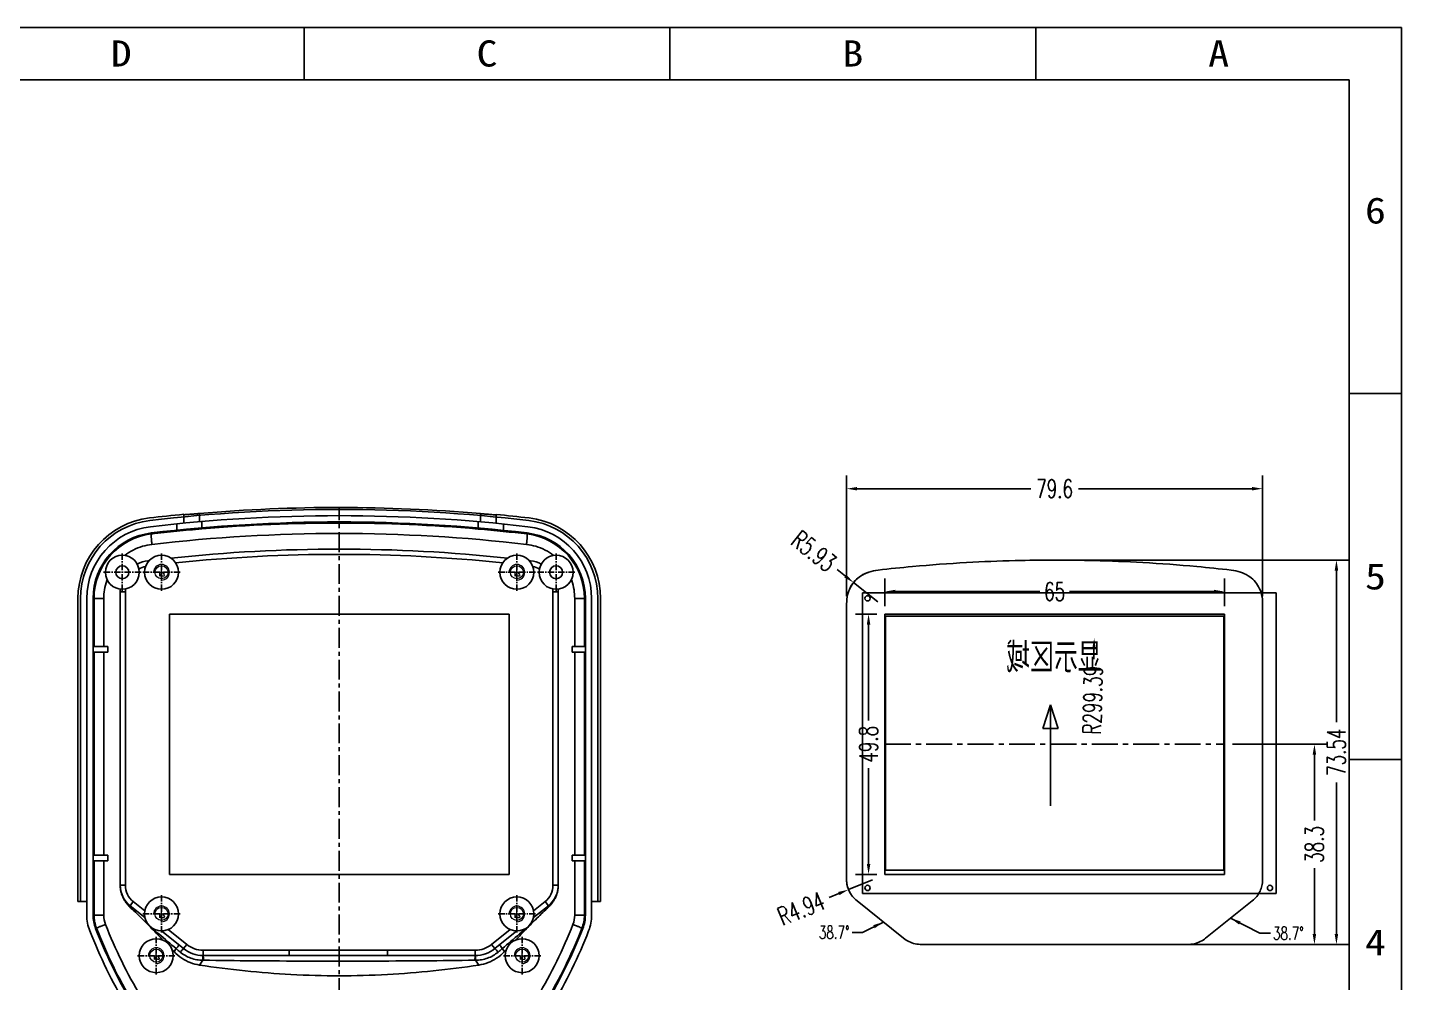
# Model space of a CAD drawing. Header units: millimetres. Extents: x 7503 to 9058, y 3855 to 4325.
# Drawn here: x 7834.4 to 8097.3, y 4092.8 to 4275.4 of the extents above; entities that cross this region are included whole.
import ezdxf
from ezdxf.enums import TextEntityAlignment as Align

# ---------------------------------------------------------------- set-up
doc = ezdxf.new("R2010")
doc.units = ezdxf.units.MM
doc.linetypes.add('CENTER', pattern=[0.6, 0.375, -0.075, 0.075, -0.075])
doc.layers.add('02___PRT_ALL_AXES', color=7, linetype='Continuous')
doc.layers.add('dim', color=82, linetype='Continuous', lineweight=9)
doc.layers.add('screw', color=33, linetype='Continuous', lineweight=13)
doc.styles.add('romans', font='romans.shx', dxfattribs={"width": 0.67, "bigfont": 'fangsong.shx'})
doc.styles.add('TEXTSTYLE_0', font='txt', dxfattribs={"width": 0.8})
doc.styles.add('TXT', font='txt.shx', dxfattribs={"bigfont": 'gbcbig.shx'})
doc.styles.add('xs', font='', dxfattribs={"width": 0.67})
doc.styles.get('xs').set_extended_font_data('NSimSun')
doc.dimstyles.new('MSTD', dxfattribs={"dimtxt": 3.5, "dimasz": 2, "dimexe": 2.5, "dimexo": 1.5, "dimgap": 1, "dimtad": 0, "dimdsep": 46, "dimtxsty": 'romans', "dimcen": 0, "dimclrd": 5, "dimclre": 5, "dimclrt": 3, "dimadec": 1, "dimazin": 0, "dimtfac": 0.5, "dimtmove": 0, "dimatfit": 3, "dimfxl": 0, "dimarcsym": 0})

# ---------------------------------------------------------------- blocks, each defined once
blk = doc.blocks.new('*D31')
at = {"color": 5, "lineweight": -2}
for p, q in [((10819.48, -678.15), (10815.37, -678.15)), ((10817.87, -680.15), (10817.87, -698.48)), ((10817.87, -725.95), (10817.87, -707.62)), ((10819.48, -727.95), (10815.37, -727.95))]:
    blk.add_line(p, q, dxfattribs=at)
at = {"color": 5}
for points in [[(10817.54, -680.15), (10818.21, -680.15), (10817.87, -678.15)], [(10817.54, -725.95), (10818.21, -725.95), (10817.87, -727.95)]]:
    blk.add_solid(points, dxfattribs=at)
at = {"layer": 'Defpoints', "color": 0}
for p in [(10820.98, -678.15), (10817.87, -727.95), (10820.98, -727.95)]:
    blk.add_point(p, dxfattribs=at)
at = {"color": 3, "insert": (10817.87, -703.05), "char_height": 3.5, "attachment_point": 5, "rotation": 90, "style": 'romans'}
blk.add_mtext('49.8', dxfattribs=at)
blk = doc.blocks.new('*D30')
at = {"color": 5, "lineweight": -2}
for p, q in [((10820.98, -676.65), (10820.98, -671.34)), ((10885.98, -676.65), (10885.98, -671.34)), ((10822.98, -673.84), (10850.64, -673.84)), ((10883.98, -673.84), (10856.33, -673.84))]:
    blk.add_line(p, q, dxfattribs=at)
at = {"color": 5}
for points in [[(10822.98, -673.5), (10822.98, -674.17), (10820.98, -673.84)], [(10883.98, -673.5), (10883.98, -674.17), (10885.98, -673.84)]]:
    blk.add_solid(points, dxfattribs=at)
at = {"layer": 'Defpoints', "color": 0}
for p in [(10885.98, -673.84), (10820.98, -678.15), (10885.98, -678.15)]:
    blk.add_point(p, dxfattribs=at)
at = {"color": 3, "insert": (10853.48, -673.84), "char_height": 3.5, "attachment_point": 5, "style": 'romans'}
blk.add_mtext('65', dxfattribs=at)
blk = doc.blocks.new('SUN_6HWZ35TKK40GSGJE8VEUYAXIAKM')
at = {"color": 7, "linetype": 'Continuous'}
for p, q in [((-594, 420), (0, 420)), ((-210, 410), (-210, 420)), ((-140, 410), (-140, 420)), ((-70, 410), (-70, 420)), ((0, 0), (0, 420)), ((-584, 410), (-10, 410)), ((-10, 10), (-10, 410)), ((-10, 350), (0, 350)), ((-10, 280), (0, 280))]:
    blk.add_line(p, q, dxfattribs=at)
at = {"color": 2, "linetype": 'Continuous', "style": 'TEXTSTYLE_0', "width": 1.2}
for s, p, p2 in [('D', (-246.99, 412.53), (-242.99, 412.53)), ('C', (-176.99, 412.53), (-172.99, 412.53)), ('B', (-106.99, 412.53), (-102.99, 412.53)), ('A', (-36.99, 412.53), (-32.99, 412.53)), ('6', (-6.99, 382.5), (-2.99, 382.5)), ('5', (-6.99, 312.5), (-2.99, 312.5)), ('4', (-6.99, 242.5), (-2.99, 242.5))]:
    blk.add_text(s, height=5, dxfattribs=at).set_placement(p, p2, align=Align.FIT)
blk = doc.blocks.new('*D19')
at = {"color": 5, "lineweight": -2}
for p, q in [((10818.61, -729.01), (10814.03, -730.86)), ((10810.32, -732.35), (10812.18, -731.6))]:
    blk.add_line(p, q, dxfattribs=at)
at = {"color": 5}
blk.add_solid([(10812.05, -731.3), (10812.3, -731.91), (10814.03, -730.86)], dxfattribs=at)
at = {"layer": 'Defpoints', "color": 0}
for p in [(10814.03, -730.86), (10818.61, -729.01)]:
    blk.add_point(p, dxfattribs=at)
at = {"color": 3, "insert": (10804.99, -734.5), "char_height": 3.5, "attachment_point": 5, "rotation": 21.9725, "style": 'romans'}
blk.add_mtext('R4.94', dxfattribs=at)
blk = doc.blocks.new('*D20')
at = {"color": 5, "lineweight": -2}
for p, q in [((10811.86, -669.63), (10813.43, -670.87)), ((10819.64, -675.79), (10814.99, -672.11))]:
    blk.add_line(p, q, dxfattribs=at)
at = {"color": 5}
blk.add_solid([(10813.63, -670.61), (10813.22, -671.13), (10814.99, -672.11)], dxfattribs=at)
at = {"layer": 'Defpoints', "color": 0}
for p in [(10814.99, -672.11), (10819.64, -675.79)]:
    blk.add_point(p, dxfattribs=at)
at = {"color": 3, "insert": (10807.4, -666.1), "char_height": 3.5, "attachment_point": 5, "rotation": 321.6415, "style": 'romans'}
blk.add_mtext('R5.93', dxfattribs=at)
blk = doc.blocks.new('*D21')
at = {"color": 5, "lineweight": -2}
blk.add_line((10860.95, -686.75), (10861, -684.75), dxfattribs=at)
at = {"color": 5}
blk.add_solid([(10860.67, -684.75), (10861.33, -684.76), (10861.05, -682.76)], dxfattribs=at)
at = {"layer": 'Defpoints', "color": 0}
for p in [(10861.05, -682.76), (10853.47, -982.05)]:
    blk.add_point(p, dxfattribs=at)
at = {"color": 3, "insert": (10860.75, -694.62), "char_height": 3.5, "attachment_point": 5, "rotation": 88.5493, "style": 'romans'}
blk.add_mtext('R299.39', dxfattribs=at)
blk = doc.blocks.new('*D22')
at = {"color": 5, "lineweight": -2}
for p, q in [((10854.98, -667.81), (10909.9, -667.81)), ((10907.4, -669.81), (10907.4, -698.84)), ((10907.4, -739.35), (10907.4, -710.33)), ((10854.98, -741.35), (10909.9, -741.35))]:
    blk.add_line(p, q, dxfattribs=at)
at = {"color": 5}
for points in [[(10907.06, -669.81), (10907.73, -669.81), (10907.4, -667.81)], [(10907.06, -739.35), (10907.73, -739.35), (10907.4, -741.35)]]:
    blk.add_solid(points, dxfattribs=at)
at = {"layer": 'Defpoints', "color": 0}
for p in [(10853.48, -667.81), (10853.48, -741.35), (10907.4, -741.35)]:
    blk.add_point(p, dxfattribs=at)
at = {"color": 3, "insert": (10907.4, -704.58), "char_height": 3.5, "attachment_point": 5, "rotation": 90, "style": 'romans'}
blk.add_mtext('73.54', dxfattribs=at)
blk = doc.blocks.new('*D23')
at = {"color": 5, "lineweight": -2}
for p, q in [((10813.67, -674.69), (10813.67, -651.66)), ((10893.27, -674.69), (10893.27, -651.66)), ((10815.67, -654.16), (10848.9, -654.16)), ((10891.27, -654.16), (10858.05, -654.16))]:
    blk.add_line(p, q, dxfattribs=at)
at = {"color": 5}
for points in [[(10815.67, -653.83), (10815.67, -654.49), (10813.67, -654.16)], [(10891.27, -653.83), (10891.27, -654.49), (10893.27, -654.16)]]:
    blk.add_solid(points, dxfattribs=at)
at = {"layer": 'Defpoints', "color": 0}
for p in [(10893.27, -654.16), (10813.67, -676.19), (10893.27, -676.19)]:
    blk.add_point(p, dxfattribs=at)
at = {"color": 3, "insert": (10853.47, -654.16), "char_height": 3.5, "attachment_point": 5, "style": 'romans'}
blk.add_mtext('79.6', dxfattribs=at)
blk = doc.blocks.new('screw_m3_l')
at = {"layer": 'screw', "color": 1, "linetype": 'CENTER', "ltscale": 1.524}
for p, q in [((-1.65, 0), (1.65, 0)), ((0, -1.65), (0, 1.65))]:
    blk.add_line(p, q, dxfattribs=at)
at = {"layer": 'screw', "color": 33}
blk.add_circle((0, 0), 1.25, dxfattribs=at)
at = {"layer": 'screw', "color": 92}
blk.add_arc((0, 0), 1.5, 270, 180, dxfattribs=at)
at = {"layer": 'screw', "color": 6, "style": 'TXT'}
blk.add_text('M3', height=0.6, dxfattribs=at).set_placement((-0.51, -0.75))
blk = doc.blocks.new('*D24')
at = {"color": 5, "lineweight": -2}
for p, q in [((10887.48, -703.05), (10905.69, -703.05)), ((10903.19, -705.05), (10903.19, -717.63)), ((10903.19, -739.35), (10903.19, -726.77)), ((10872.78, -741.35), (10905.69, -741.35))]:
    blk.add_line(p, q, dxfattribs=at)
at = {"color": 5}
for points in [[(10902.85, -705.05), (10903.52, -705.05), (10903.19, -703.05)], [(10902.85, -739.35), (10903.52, -739.35), (10903.19, -741.35)]]:
    blk.add_solid(points, dxfattribs=at)
at = {"layer": 'Defpoints', "color": 0}
for p in [(10885.98, -703.05), (10871.28, -741.35), (10903.19, -741.35)]:
    blk.add_point(p, dxfattribs=at)
at = {"color": 3, "insert": (10903.19, -722.2), "char_height": 3.5, "attachment_point": 5, "rotation": 90, "style": 'romans'}
blk.add_mtext('38.3', dxfattribs=at)
blk = doc.blocks.new('1')
at = {"color": 6, "insert": (737.07, 414.93), "char_height": 5, "attachment_point": 1, "rotation": 90, "style": 'xs'}
blk.add_mtext_dynamic_manual_height_columns('显示区域', width=28.1317, gutter_width=12.5, heights=[0], dxfattribs=at)
blk = doc.blocks.new('pppp')
at = {"color": 6}
for p, q in [((894.61, 460.73), (837.61, 460.73)), ((837.61, 460.73), (895.15, 460.73)), ((837.61, 381.53), (837.61, 460.73)), ((895.15, 460.73), (895.15, 381.53)), ((842.08, 456.33), (890.68, 456.33)), ((842.08, 456.33), (842.08, 391.53)), ((890.68, 456.33), (890.68, 391.53)), ((873.69, 424.71), (869.15, 426.19)), ((869.15, 426.19), (869.15, 423.24)), ((873.69, 424.71), (854.37, 424.71)), ((873.69, 424.71), (869.15, 423.24)), ((842.08, 391.53), (890.68, 391.53)), ((837.61, 381.53), (895.15, 381.53))]:
    blk.add_line(p, q, dxfattribs=at)
for centre in [(838.68, 459.73), (894.08, 459.73), (838.68, 382.73)]:
    blk.add_circle(centre, 0.5, dxfattribs=at)
at = {"color": 6, "xscale": -1}
blk.add_blockref('1', (1622.53, 0), dxfattribs=at)

msp = doc.modelspace()

# ---------------------------------------------------------------- linework, layer by layer
at = {"color": 1, "linetype": 'CENTER', "ltscale": 10.158723}
msp.add_line((7894.041, 3980.038), (7894.041, 4183.63), dxfattribs=at)
at = {"color": 7, "linetype": 'Continuous'}
for p, q in [((7862.951, 4180.49), (7862.951, 4179.284)), ((7864.301, 4182.326), (7864.301, 4180.624)), ((7867.269, 4182.47), (7867.301, 4182.473)), ((7867.301, 4180.9), (7867.301, 4182.473)), ((7867.751, 4180.939), (7867.751, 4179.735)), ((7920.651, 4179.707), (7920.651, 4180.911)), ((7921.101, 4180.872), (7921.101, 4182.445)), ((7921.101, 4182.445), (7921.133, 4182.442)), ((7924.101, 4180.593), (7924.101, 4182.295)), ((7925.451, 4179.251), (7925.451, 4180.457)), ((7858.063, 4178.746), (7858.086, 4178.554)), ((7930.019, 4178.746), (7929.996, 4178.554)), ((7857.684, 4173.464), (7857.412, 4173.431)), ((7930.67, 4173.431), (7930.398, 4173.464)), ((7852.141, 4167.475), (7852.141, 4111.353)), ((7853.141, 4167.475), (7852.141, 4167.475)), ((7853.141, 4167.475), (7853.141, 4111.353)), ((7934.941, 4111.353), (7934.941, 4167.475)), ((7934.941, 4167.475), (7935.941, 4167.475)), ((7935.941, 4111.353), (7935.941, 4167.475)), ((7844.047, 4108.248), (7844.047, 4166.233)), ((7844.541, 4108.227), (7844.541, 4166.233)), ((7845.741, 4166.233), (7845.741, 4105.664)), ((7846.941, 4105.664), (7846.941, 4166.233)), ((7846.941, 4166.233), (7848.981, 4166.233)), ((7847.125, 4166.233), (7847.125, 4157.026)), ((7848.981, 4166.233), (7848.981, 4157.026)), ((7939.1, 4157.026), (7939.1, 4166.233)), ((7941.141, 4166.233), (7939.1, 4166.233)), ((7940.956, 4157.026), (7940.956, 4166.233)), ((7941.141, 4166.233), (7941.141, 4105.664)), ((7942.341, 4105.664), (7942.341, 4166.233)), ((7943.541, 4166.233), (7943.541, 4108.227)), ((7944.035, 4166.233), (7944.035, 4108.248)), ((7991.13, 4165.191), (7991.13, 4112.387)), ((8070.73, 4112.374), (8070.73, 4165.225)), ((7861.541, 4113.426), (7861.541, 4163.226)), ((7861.541, 4163.226), (7926.541, 4163.226)), ((7926.541, 4163.226), (7926.541, 4113.426)), ((7998.441, 4163.226), (8063.441, 4163.226)), ((7998.441, 4113.426), (7998.441, 4163.226)), ((8063.441, 4163.226), (8063.441, 4113.426)), ((7849.76, 4157.026), (7846.943, 4157.026)), ((7849.76, 4155.926), (7849.76, 4157.026)), ((7938.641, 4157.026), (7938.641, 4155.926)), ((7941.139, 4157.026), (7938.641, 4157.026)), ((7846.943, 4155.926), (7849.76, 4155.926)), ((7847.125, 4155.926), (7847.125, 4117.101)), ((7848.981, 4155.926), (7848.981, 4117.101)), ((7938.641, 4155.926), (7941.139, 4155.926)), ((7939.1, 4117.101), (7939.1, 4155.926)), ((7940.956, 4117.101), (7940.956, 4155.926)), ((7849.76, 4117.101), (7846.943, 4117.101)), ((7846.943, 4116.001), (7849.76, 4116.001)), ((7847.125, 4116.001), (7847.125, 4105.664)), ((7848.981, 4116.001), (7848.981, 4105.664)), ((7849.76, 4116.001), (7849.76, 4117.101)), ((7941.139, 4117.101), (7938.641, 4117.101)), ((7938.641, 4117.101), (7938.641, 4116.001)), ((7938.641, 4116.001), (7941.139, 4116.001)), ((7939.1, 4105.664), (7939.1, 4116.001)), ((7940.956, 4105.664), (7940.956, 4116.001)), ((7926.541, 4113.426), (7861.541, 4113.426)), ((8063.441, 4113.426), (7998.441, 4113.426)), ((7853.141, 4111.353), (7852.141, 4111.353)), ((7852.141, 4111.345), (7852.141, 4111.283)), ((7852.141, 4111.283), (7852.141, 4111.294)), ((7934.941, 4111.353), (7935.941, 4111.353)), ((7844.541, 4108.248), (7844.047, 4108.248)), ((7845.741, 4108.227), (7844.541, 4108.227)), ((7854.64, 4108.232), (7854.015, 4107.451)), ((7933.442, 4108.232), (7934.067, 4107.451)), ((7943.541, 4108.227), (7942.341, 4108.227)), ((7944.035, 4108.248), (7943.541, 4108.248)), ((7993.138, 4108.352), (8002.033, 4101.226)), ((8059.82, 4101.22), (8068.729, 4108.358)), ((7846.941, 4105.664), (7848.981, 4105.664)), ((7856.487, 4104.779), (7856.358, 4104.906)), ((7941.141, 4105.664), (7939.1, 4105.664)), ((7847.429, 4103.078), (7847.601, 4103.145)), ((7930.845, 4104.021), (7930.377, 4103.617)), ((7940.653, 4103.078), (7940.481, 4103.145)), ((7862.077, 4099.049), (7862.439, 4098.67)), ((7862.439, 4098.67), (7862.856, 4099.231)), ((7864.885, 4100.024), (7864.259, 4099.244)), ((7868.011, 4098.926), (7868.011, 4097.926)), ((7868.011, 4098.926), (7884.487, 4098.926)), ((7884.487, 4098.926), (7884.487, 4097.926)), ((7884.487, 4098.926), (7903.312, 4098.926)), ((7903.312, 4098.926), (7903.312, 4097.926)), ((7903.312, 4098.926), (7920.071, 4098.926)), ((7920.071, 4098.926), (7920.071, 4097.926)), ((7923.197, 4100.024), (7923.823, 4099.244)), ((7925.656, 4098.676), (7925.233, 4099.245)), ((7926, 4099.034), (7925.656, 4098.676)), ((8005.529, 4100.026), (8056.338, 4100.026)), ((7867.298, 4096.099), (7867.964, 4097.04)), ((7868.011, 4097.926), (7884.487, 4097.926)), ((7884.487, 4097.926), (7903.312, 4097.926)), ((7903.312, 4097.926), (7920.071, 4097.926)), ((7920.776, 4096.094), (7920.104, 4097.044))]:
    msp.add_line(p, q, dxfattribs=at)
at = {"color": 1, "linetype": 'CENTER', "ltscale": 13.208}
msp.add_line((7998.441, 4138.326), (8063.441, 4138.326), dxfattribs=at)
for centre in [(7852.541, 4171.226), (7935.541, 4171.226)]:
    msp.add_circle(centre, 1.25)
at = {"color": 7, "linetype": 'Continuous'}
for centre, radius, start, end in [((7894.041, 3874.164), 309.1, 83.26329, 96.73671), ((7894.041, 3874.164), 309.466, 84.98367, 94.95699), ((7859.541, 4166.233), 15.494, 96.73671, 180), ((7859.541, 4166.233), 15, 96.73671, 180), ((7894.041, 3874.164), 309.594, 95.51247, 96.73671), ((7894.041, 3874.164), 307.9, 83.26329, 96.73671), ((7894.041, 3874.164), 306.7, 83.26329, 96.73671), ((7894.04, 3871.828), 308.826, 85.0601, 94.87995), ((7894.041, 3874.164), 309.594, 83.26329, 84.42815), ((7928.541, 4166.233), 15, 0, 83.26329), ((7928.541, 4166.233), 15.494, 0, 83.26329), ((7859.541, 4166.233), 13.8, 96.73671, 180), ((7859.541, 4166.233), 12.6, 96.73671, 180), ((7859.531, 4166.233), 12.406, 96.69037, 179.99706), ((7894.033, 3871.884), 308.769, 95.77447, 96.68557), ((7894.039, 3869.867), 308.787, 83.33556, 96.66399), ((7894.045, 3871.761), 308.894, 94.87992, 95.77449), ((7894.035, 3871.765), 308.889, 84.16549, 85.06015), ((7894.048, 3871.891), 308.763, 83.31397, 84.16551), ((7928.551, 4166.233), 12.406, 0.00294, 83.30924), ((7928.541, 4166.233), 12.6, 0, 83.26329), ((7928.541, 4166.233), 13.8, 0, 83.26329), ((7894.041, 3874.164), 301.5, 83.86737, 96.13263), ((7858.141, 4167.475), 6, 96.97804, 117.36918), ((7929.941, 4167.475), 6, 62.63082, 83.02196), ((8030.941, 3874.112), 299.453, 93.22487, 95.20774), ((8030.924, 3874.39), 299.174, 91.4463, 93.22475), ((8030.93, 3874.178), 299.386, 88.54932, 91.44636), ((8030.936, 3874.39), 299.174, 86.77093, 88.54938), ((8030.919, 3874.111), 299.453, 84.78792, 86.77081), ((8030.95, 3874.002), 299.563, 95.20762, 96.476), ((8030.91, 3874.002), 299.563, 83.51967, 84.78805), ((7858.141, 4167.475), 6, 174.99768, 180), ((7929.941, 4167.475), 6, 0, 5.00232), ((7857.141, 4111.353), 5, 180, 231.3), ((7857.141, 4111.353), 4, 180, 231.3), ((7930.941, 4111.353), 4, 308.7, 0), ((7930.941, 4111.353), 5, 308.69976, 0.00012), ((7860.589, 4113.727), 9.292, 223.14201, 226.87575), ((7768.531, 4015.664), 125.211, 45.45774, 46.804), ((8017.132, 4018.324), 121.612, 133.22734, 134.69386), ((7927.428, 4113.772), 9.373, 313.16777, 316.89843), ((7854.041, 4105.664), 8.3, 180, 201.36295), ((7854.041, 4105.664), 7.1, 180, 201.36295), ((7854.036, 4105.664), 6.91, 180.00014, 201.37951), ((7853.878, 4105.664), 4.897, 180.00244, 201.45145), ((7784.801, 4032.15), 102.048, 44.66921, 45.37464), ((8003.37, 4032.227), 102.049, 134.69155, 135.2904), ((7934.204, 4105.664), 4.896, 338.54805, 359.99822), ((7934.047, 4105.664), 6.91, 338.62059, 359.99984), ((7934.041, 4105.664), 7.1, 338.63705, 0), ((7934.041, 4105.664), 8.3, 338.63705, 0), ((7937.857, 4138.449), 98.3, 201.36295, 210.66664), ((7937.857, 4138.449), 97.1, 201.36295, 210.66664), ((7937.799, 4138.468), 96.868, 201.38641, 210.69435), ((7937.502, 4138.521), 94.744, 201.45024, 210.77621), ((7602.948, 3852.672), 357.553, 44.13395, 44.63656), ((7512.815, 3765.183), 483.165, 44.00964, 44.13727), ((8274.541, 3765.735), 482.253, 135.84956, 135.97562), ((8166.994, 3870.314), 332.243, 135.29775, 135.87129), ((7850.585, 4138.517), 94.737, 329.22365, 338.55031), ((7850.285, 4138.467), 96.866, 329.30578, 338.61385), ((7850.225, 4138.449), 97.1, 329.33336, 338.63705), ((7850.225, 4138.449), 98.3, 329.33336, 338.63705), ((7700.594, 3906.599), 251.866, 49.65794, 49.89104), ((7868.011, 4103.926), 6, 231.3, 270), ((7868.011, 4103.926), 5, 231.3, 270), ((7920.071, 4103.926), 5, 270, 308.7), ((7920.071, 4103.926), 6, 270, 308.7), ((8087.233, 3906.994), 251.405, 130.11912, 130.35562), ((7868.223, 4104.649), 7.614, 268.04999, 268.87001), ((7919.857, 4104.651), 7.611, 271.14492, 271.86035)]:
    msp.add_arc(centre, radius, start, end, dxfattribs=at)
for centre, radius, start, end in [((7997.102, 4165.585), 5.93, 108.41399, 155.79516), ((7996.067, 4112.368), 4.936, 184.2658, 214.38947)]:
    msp.add_arc(centre, radius, start, end)
for points, start_tangent, end_tangent in [([(7864.301, 4182.245), (7864.401, 4182.243)], (0, -1), (0.9656307, 0.2599181)), ([(7864.401, 4182.243), (7864.704, 4182.26), (7865.179, 4182.295), (7865.796, 4182.345), (7866.528, 4182.406), (7867.269, 4182.47)], (0.9656307, 0.2599181), (0.9962792, 0.0861841)), ([(7921.133, 4182.442), (7921.874, 4182.378), (7922.605, 4182.316), (7923.223, 4182.265), (7923.698, 4182.23), (7924, 4182.212), (7924.101, 4182.214)], (0.9961896, -0.0872135), (0, 1)), ([(7858.086, 4178.554), (7858.062, 4178.39)], (-0.9263231, -0.37673), (0.1550199, -0.9879113)), ([(7858.062, 4178.39), (7858.076, 4177.957), (7858.127, 4177.318), (7858.206, 4176.568)], (0.1550199, -0.9879113), (0.1160389, -0.9932447)), ([(7930.02, 4178.39), (7930.005, 4177.957), (7929.955, 4177.318), (7929.875, 4176.568)], (-0.1569772, -0.9876022), (-0.1160542, -0.9932429)), ([(7929.996, 4178.554), (7930.02, 4178.39)], (0.9254512, -0.3788668), (-0.1569772, -0.9876022)), ([(7997.163, 4171.654), (7995.376, 4171.263), (7993.905, 4170.568), (7992.76, 4169.627), (7991.895, 4168.427), (7991.328, 4166.933), (7991.13, 4165.191)], (-0.9936193, -0.1127861), (0.0000004, -1)), ([(8070.73, 4165.225), (8070.532, 4166.961), (8069.965, 4168.451), (8069.1, 4169.644), (8067.958, 4170.577), (8066.494, 4171.265), (8064.719, 4171.651)], (0.0000005, 1), (-0.9936107, 0.1128614)), ([(7991.13, 4112.387), (7991.256, 4111.262), (7991.633, 4110.2), (7992.257, 4109.226), (7993.138, 4108.352)], (0, -1), (0.7804171, -0.6252593)), ([(8068.729, 4108.358), (8069.609, 4109.23), (8070.23, 4110.199), (8070.604, 4111.255), (8070.73, 4112.374)], (0.7804214, 0.6252539), (0, 1)), ([(7853.809, 4107.373), (7853.412, 4107.832), (7853.055, 4108.324), (7852.75, 4108.846), (7852.5, 4109.398), (7852.31, 4109.986), (7852.186, 4110.617), (7852.141, 4111.283)], (-0.6829938, 0.7304242), (-0.0022597, 0.9999974)), ([(7935.941, 4111.293), (7935.899, 4110.637), (7935.778, 4110.007), (7935.587, 4109.409), (7935.334, 4108.846), (7935.025, 4108.318), (7934.668, 4107.826), (7934.271, 4107.367)], (0, -1), (-0.6824527, -0.7309298)), ([(7854.015, 4107.451), (7853.992, 4107.449), (7854.02, 4107.364), (7854.104, 4107.191), (7854.237, 4106.945)], (-0.780273, 0.625439), (0.4861717, -0.8738633)), ([(7934.067, 4107.451), (7934.091, 4107.448), (7934.06, 4107.358), (7933.974, 4107.183), (7933.84, 4106.935)], (0.780333, 0.6253642), (-0.4856438, -0.8741568)), ([(7847.601, 4103.145), (7847.732, 4103.216)], (0.167446, 0.9858812), (0.973945, 0.2267843)), ([(7847.732, 4103.216), (7848.1, 4103.378), (7848.655, 4103.607), (7849.32, 4103.873)], (0.973945, 0.2267842), (0.9305049, 0.3662794)), ([(7940.35, 4103.217), (7939.981, 4103.378), (7939.426, 4103.608), (7938.761, 4103.873)], (-0.9740692, 0.2262502), (-0.9305152, 0.3662534)), ([(7940.481, 4103.145), (7940.35, 4103.217)], (-0.170591, 0.9853419), (-0.9740692, 0.2262502)), ([(7863.36, 4099.964), (7863.314, 4099.866), (7863.14, 4099.612), (7862.856, 4099.231)], (0.7804236, -0.6252511), (-0.6046201, -0.796514)), ([(7864.259, 4099.244), (7864.172, 4099.174), (7863.957, 4098.94), (7863.639, 4098.569)], (-0.7804278, 0.6252459), (-0.6439247, -0.7650889)), ([(7923.823, 4099.244), (7923.91, 4099.174), (7924.124, 4098.943), (7924.441, 4098.574)], (0.7802343, 0.6254874), (0.6443669, -0.7647165)), ([(7924.733, 4099.973), (7924.779, 4099.875), (7924.952, 4099.624), (7925.233, 4099.245)], (-0.7804338, -0.6252384), (0.6042464, -0.7967976)), ([(8002.033, 4101.226), (8003.056, 4100.577), (8004.249, 4100.162), (8005.529, 4100.026)], (0.7804305, -0.6252426), (1, -0.0000007)), ([(8056.338, 4100.026), (8057.613, 4100.162), (8058.801, 4100.574), (8059.82, 4101.22)], (1, 0.0000004), (0.7804305, 0.6252425)), ([(7867.298, 4096.099), (7865.544, 4096.562), (7863.937, 4097.403), (7862.439, 4098.67)], (-0.9890074, 0.1478658), (-0.6916667, 0.7222169)), ([(7867.964, 4097.04), (7866.785, 4097.121), (7865.657, 4097.408), (7864.601, 4097.893), (7863.639, 4098.569)], (-0.9997893, -0.0205266), (-0.7622915, 0.6472339)), ([(7867.929, 4097.927), (7867.946, 4097.821)], (0.9999098, -0.0134343), (-0.1405701, -0.9900707)), ([(7867.946, 4097.821), (7867.958, 4097.514), (7867.964, 4097.04)], (-0.1405701, -0.9900707), (0.0053852, -0.9999855)), ([(7868.011, 4097.926), (7868.035, 4097.82)], (1, 0.000001), (-0.0832869, -0.9965256)), ([(7868.035, 4097.82), (7868.056, 4097.513), (7868.073, 4097.037)], (-0.0832869, -0.9965256), (0.0248537, -0.9996911)), ([(7920.009, 4097.041), (7910.256, 4096.909), (7899.453, 4096.854), (7887.853, 4096.855), (7877.42, 4096.911), (7868.073, 4097.037)], (-0.9998006, -0.019971), (-0.9998057, 0.0197101)), ([(7920.047, 4097.821), (7920.025, 4097.515), (7920.009, 4097.041)], (0.0805972, -0.9967468), (-0.0252825, -0.9996803)), ([(7920.071, 4097.926), (7920.047, 4097.821)], (-1, 0.0000622), (0.0805972, -0.9967468)), ([(7920.125, 4097.821), (7920.111, 4097.516), (7920.104, 4097.044)], (0.1308534, -0.9914017), (-0.0082621, -0.9999659)), ([(7924.441, 4098.574), (7923.478, 4097.897), (7922.418, 4097.41), (7921.285, 4097.123), (7920.104, 4097.044)], (-0.7621252, -0.6474297), (-0.9997548, 0.0221444)), ([(7920.143, 4097.927), (7920.125, 4097.821)], (-0.9999287, -0.0119446), (0.1308534, -0.9914017)), ([(7925.656, 4098.676), (7924.151, 4097.402), (7922.536, 4096.558), (7920.776, 4096.094)], (-0.6918312, -0.7220593), (-0.989045, -0.1476145)), ([(7867.298, 4096.099), (7884.807, 4094.29), (7903.255, 4094.287), (7920.776, 4096.094)], (0.9890074, -0.1478658), (0.989045, 0.1476145))]:
    msp.add_spline(points, degree=3, dxfattribs=dict(at, start_tangent=start_tangent, end_tangent=end_tangent))
for points, knots in [([(7858.206, 4176.568), (7857.598, 4176.497), (7856.366, 4176.242), (7854.601, 4175.53), (7853.514, 4174.837), (7853.006, 4174.443)], [0, 0, 0, 0, 1.8354336, 3.7516833, 5.6789169, 5.6789169, 5.6789169, 5.6789169]), ([(7935.075, 4174.443), (7934.567, 4174.837), (7933.48, 4175.53), (7931.716, 4176.242), (7930.483, 4176.497), (7929.875, 4176.568)], [9.4537027, 9.4537027, 9.4537027, 9.4537027, 11.3795066, 13.2965413, 15.1323317, 15.1323317, 15.1323317, 15.1323317]), ([(7849.617, 4169.808), (7849.596, 4169.753), (7849.371, 4169.124), (7849.073, 4167.94), (7848.981, 4166.781), (7848.981, 4166.233)], [11.4871104, 11.4871104, 11.4871104, 11.4871104, 11.6631836, 13.4895556, 15.1328209, 15.1328209, 15.1328209, 15.1328209]), ([(7939.1, 4166.233), (7939.1, 4166.78), (7939.008, 4167.938), (7938.71, 4169.122), (7938.485, 4169.751), (7938.465, 4169.807)], [0, 0, 0, 0, 1.6412158, 3.4662876, 3.6439747, 3.6439747, 3.6439747, 3.6439747])]:
    msp.add_open_spline(points, degree=3, knots=knots, dxfattribs=at)
at = {"layer": '02___PRT_ALL_AXES', "color": 1, "linetype": 'CENTER', "ltscale": 3.302}
for p, q in [((7852.541, 4167.651), (7852.541, 4174.801)), ((7860.041, 4167.651), (7860.041, 4174.801)), ((7928.041, 4167.651), (7928.041, 4174.801)), ((7935.541, 4167.651), (7935.541, 4174.801)), ((7848.966, 4171.226), (7856.116, 4171.226)), ((7856.466, 4171.226), (7863.616, 4171.226)), ((7924.466, 4171.226), (7931.616, 4171.226)), ((7931.966, 4171.226), (7939.116, 4171.226)), ((7860.041, 4102.301), (7860.041, 4109.451)), ((7928.041, 4102.301), (7928.041, 4109.451)), ((7856.466, 4105.876), (7863.616, 4105.876)), ((7924.466, 4105.876), (7931.616, 4105.876)), ((7859.041, 4094.313), (7859.041, 4101.463)), ((7929.041, 4094.313), (7929.041, 4101.463)), ((7855.466, 4097.888), (7862.616, 4097.888)), ((7925.466, 4097.888), (7932.616, 4097.888))]:
    msp.add_line(p, q, dxfattribs=at)
at = {"layer": '02___PRT_ALL_AXES', "color": 7, "linetype": 'Continuous'}
for p, q in [((7857.443, 4173.179), (7857.412, 4173.431)), ((7930.639, 4173.179), (7930.67, 4173.431)), ((7854.015, 4107.451), (7856.87, 4105.164)), ((7854.64, 4108.232), (7856.845, 4106.465)), ((7931.212, 4105.164), (7934.067, 4107.451)), ((7931.237, 4106.465), (7933.442, 4108.232)), ((7860.037, 4102.626), (7864.259, 4099.244)), ((7861.313, 4102.886), (7864.885, 4100.024)), ((7923.197, 4100.024), (7926.769, 4102.886)), ((7923.823, 4099.244), (7928.045, 4102.626))]:
    msp.add_line(p, q, dxfattribs=at)
for centre in [(7852.541, 4171.226), (7860.041, 4171.226), (7928.041, 4171.226), (7935.541, 4171.226), (7860.041, 4105.876), (7928.041, 4105.876), (7859.041, 4097.888), (7929.041, 4097.888)]:
    msp.add_circle(centre, 3.25, dxfattribs=at)
for centre, radius, start, end in [((7894.041, 3874.164), 301.5, 83.86737, 96.13263), ((7894.041, 3874.164), 301.5, 96.92602, 96.97804), ((7894.041, 3874.164), 300.5, 84.02195, 95.97805), ((7894.041, 3874.164), 301.5, 83.02196, 83.07398), ((7858.141, 4167.475), 5, 103.33375, 118.83468), ((7929.941, 4167.475), 5, 61.16532, 76.66625), ((7858.141, 4167.475), 5, 173.53218, 180), ((7929.941, 4167.475), 5, 0, 6.46782), ((8240.851, 4549.843), 588.157, 229.397595, 229.584976), ((8281.487, 4597.471), 650.765, 229.579638, 229.962386), ((7481.42, 4626.986), 689.551, 310.062728, 310.422694), ((7578.367, 4512.753), 539.725, 310.45107, 310.64424)]:
    msp.add_arc(centre, radius, start, end, dxfattribs=at)

# ---------------------------------------------------------------- block references
msp.add_blockref('SUN_6HWZ35TKK40GSGJE8VEUYAXIAKM', (8097.309, 3855.448))
at = {"color": 6, "rotation": 90}
msp.add_blockref('pppp', (8454.87, 3272.168), dxfattribs=at)
at = {"layer": 'screw'}
for p in [(7860.041, 4171.226), (7928.041, 4171.226), (7860.041, 4105.876), (7928.041, 4105.876), (7859.041, 4097.888), (7929.041, 4097.888)]:
    msp.add_blockref('screw_m3_l', p, dxfattribs=at)

# ---------------------------------------------------------------- texts
at = {"layer": 'dim', "color": 3, "char_height": 2.5, "style": 'romans'}
for insert, attachment_point in [((7991.693, 4102.35), 6), ((8072.712, 4102.168), 4)]:
    msp.add_mtext('38.7%%d', dxfattribs=dict(at, insert=insert, attachment_point=attachment_point))

# ---------------------------------------------------------------- dimensions: what is measured, and where the dimension line sits
for base, p1, p2, picture, middle in [((8070.73, 4187.216), (7991.13, 4165.191), (8070.73, 4165.191), '*D23', (8030.93, 4187.216)), ((8063.441, 4167.541), (7998.441, 4163.226), (8063.441, 4163.226), '*D30', (8030.941, 4167.541))]:
    dim = msp.add_linear_dim(base=base, p1=p1, p2=p2, dimstyle='MSTD')
    dim.commit()
    dim.dimension.update_dxf_attribs({"geometry": picture, "text_midpoint": middle, "insert": (-2822.543, 4841.378)})
for center, mpoint, picture, middle in [((7997.102, 4165.585), (7992.452, 4169.265), '*D20', (7984.854, 4175.279)), ((7996.067, 4112.368), (7991.489, 4110.521), '*D19', (7982.451, 4106.875))]:
    dim = msp.add_radius_dim(center=center, mpoint=mpoint, dimstyle='MSTD')
    dim.commit()
    dim.dimension.update_dxf_attribs({"geometry": picture, "text_midpoint": middle, "insert": (-2822.543, 4841.378)})
for base, p1, p2, picture, middle in [((8084.854, 4100.026), (8030.941, 4173.564), (8030.933, 4100.026), '*D22', (8084.854, 4136.795)), ((7995.332, 4113.426), (7998.441, 4163.226), (7998.441, 4113.426), '*D31', (7995.332, 4138.326)), ((8080.642, 4100.026), (8063.441, 4138.326), (8048.736, 4100.026), '*D24', (8080.642, 4119.176))]:
    dim = msp.add_linear_dim(base=base, p1=p1, p2=p2, angle=90, dimstyle='MSTD')
    dim.commit()
    dim.dimension.update_dxf_attribs({"geometry": picture, "text_midpoint": middle, "insert": (-2822.543, 4841.378)})
dim = msp.add_radius_dim(center=(8030.93, 3859.332), mpoint=(8038.509, 4158.623), dimstyle='MSTD', override={"dimtmove": 1})
dim.commit()
dim.dimension.update_dxf_attribs({"geometry": '*D21', "text_midpoint": (8038.209, 4146.759), "dimtype": 132, "insert": (-2822.543, 4841.378)})

# ---------------------------------------------------------------- leaders
at = {"layer": 'dim', "annotation_type": 0, "has_hookline": 1, "text_width": 5.743}
for points, hookline_direction in [([(7998.16, 4104.328), (7994.192, 4102.35), (7992.192, 4102.35)], 1), ([(8064.601, 4105.051), (8070.212, 4102.168), (8072.212, 4102.168)], 0)]:
    msp.add_leader(points, dimstyle='MSTD', override={"dimtxt": 2.5, "dimexe": 0.49975, "dimexo": 0.49975, "dimgap": 0.49975}, dxfattribs=dict(at, hookline_direction=hookline_direction))

doc.saveas('drawing.dxf')
